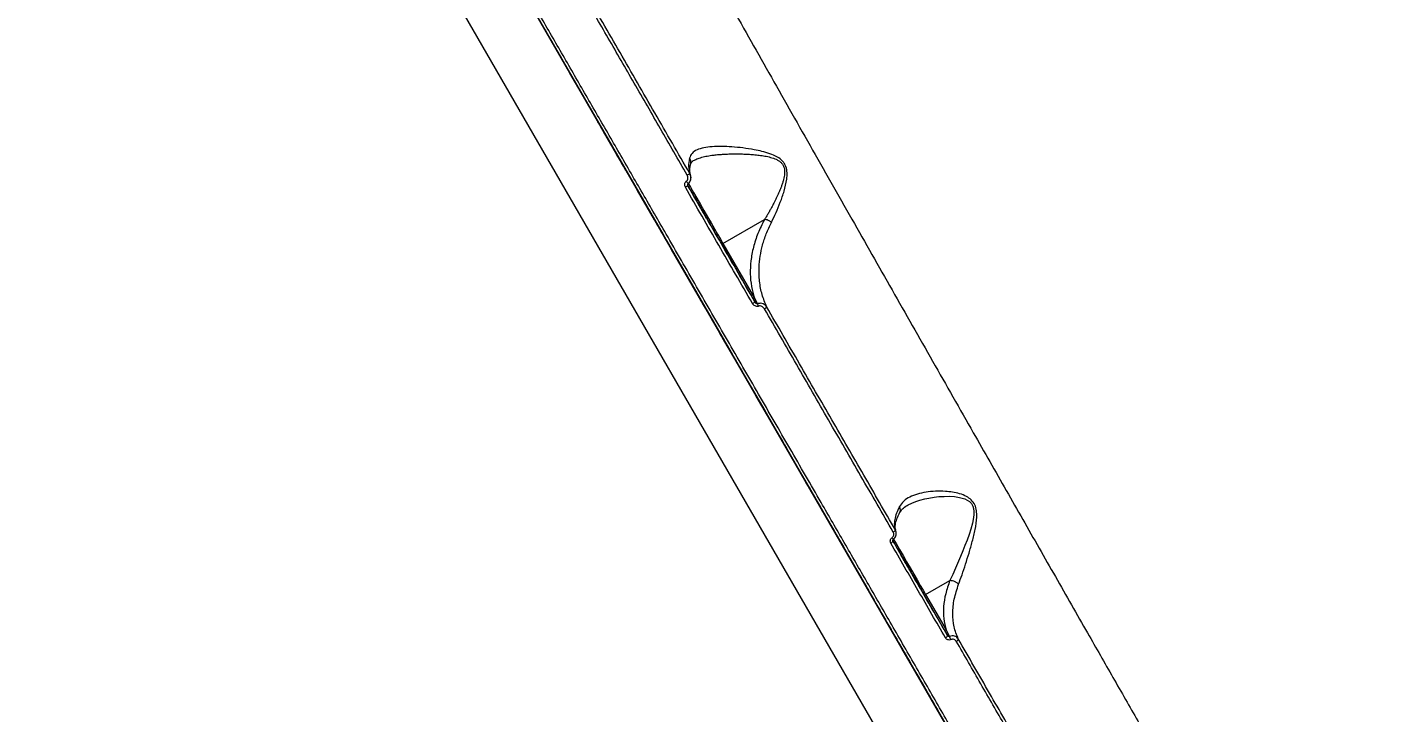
# Model space of a CAD drawing. Header units: millimetres. Extents: x -5713 to 5719, y -6024 to 5481.
# Drawn here: x 1349.4 to 1809.2, y 584.2 to 815.4 of the extents above; entities that cross this region are included whole.
import ezdxf

# ---------------------------------------------------------------- set-up
doc = ezdxf.new("R2010")
doc.units = ezdxf.units.MM
for name, color, linetype in [('DIKOM_ОБЪЕКТ', 7, 'Continuous'), ('DIKOM_РАЗМЕР_ЗОНА', 7, 'Continuous'), ('DIKOM_РАЗМЕР_ОБЪЕКТА', 7, 'Continuous')]:
    doc.layers.add(name, color=color, linetype=linetype)
doc.styles.add('style1', font='arial.ttf', dxfattribs={"width": 0.8})
doc.dimstyles.new('1-50', dxfattribs={"dimtxt": 300, "dimasz": 200, "dimexe": 100, "dimexo": 0, "dimgap": 100, "dimtad": 1, "dimdec": 0, "dimtxsty": 'style1', "dimcen": 0, "dimclrd": 7, "dimclre": 7, "dimadec": 1, "dimazin": 2, "dimtfac": 1, "dimtdec": 0, "dimtmove": 1, "dimatfit": 3, "dimfxl": 0, "dimlwd": 25, "dimlwe": 18, "dimarcsym": 0})

# ---------------------------------------------------------------- blocks, each defined once
blk = doc.blocks.new('*D16')
at = {"layer": 'Defpoints', "color": 0, "transparency": 16777216}
for p in [(2713.82, 2377.67), (-3598.04, -60.3), (-3598.04, -5183.86)]:
    blk.add_point(p, dxfattribs=at)
at = {"layer": 'DIKOM_РАЗМЕР_ОБЪЕКТА', "color": 7, "lineweight": 18, "transparency": 16777216}
for p, q in [((2713.82, 2377.67), (2713.82, -5283.86)), ((-3598.04, -60.3), (-3598.04, -5283.86))]:
    blk.add_line(p, q, dxfattribs=at)
at = {"layer": 'DIKOM_РАЗМЕР_ОБЪЕКТА', "color": 7, "lineweight": 25, "transparency": 16777216}
blk.add_line((2513.82, -5183.86), (-3398.04, -5183.86), dxfattribs=at)
at = {"layer": 'DIKOM_РАЗМЕР_ОБЪЕКТА', "color": 7, "transparency": 16777216}
for points in [[(-3398.04, -5150.53), (-3398.04, -5217.2), (-3598.04, -5183.86)], [(2513.82, -5150.53), (2513.82, -5217.2), (2713.82, -5183.86)]]:
    blk.add_solid(points, dxfattribs=at)
at = {"layer": 'DIKOM_РАЗМЕР_ОБЪЕКТА', "color": 0, "transparency": 16777216, "insert": (-444.93, -4930.59), "char_height": 300, "attachment_point": 5, "style": 'style1'}
blk.add_mtext('6300', dxfattribs=at)
blk = doc.blocks.new('*D15')
at = {"layer": 'Defpoints', "color": 0, "transparency": 16777216}
for p in [(-612.28, 3980.94), (4699.87, 3980.94), (684.19, -2271.39)]:
    blk.add_point(p, dxfattribs=at)
at = {"layer": 'DIKOM_РАЗМЕР_ОБЪЕКТА', "color": 7, "lineweight": 18, "transparency": 16777216}
for p, q in [((-612.28, 3980.94), (4799.87, 3980.94)), ((684.19, -2271.39), (4799.87, -2271.39))]:
    blk.add_line(p, q, dxfattribs=at)
at = {"layer": 'DIKOM_РАЗМЕР_ОБЪЕКТА', "color": 7, "lineweight": 25, "transparency": 16777216}
blk.add_line((4699.87, -2071.39), (4699.87, 3780.94), dxfattribs=at)
at = {"layer": 'DIKOM_РАЗМЕР_ОБЪЕКТА', "color": 7, "transparency": 16777216}
for points in [[(4666.54, 3780.94), (4733.21, 3780.94), (4699.87, 3980.94)], [(4666.54, -2071.39), (4733.21, -2071.39), (4699.87, -2271.39)]]:
    blk.add_solid(points, dxfattribs=at)
at = {"layer": 'DIKOM_РАЗМЕР_ОБЪЕКТА', "color": 0, "transparency": 16777216, "insert": (4446.7, 2209.88), "char_height": 300, "attachment_point": 5, "rotation": 90, "style": 'style1'}
blk.add_mtext('6250', dxfattribs=at)
blk = doc.blocks.new('*D14')
at = {"layer": 'Defpoints', "color": 0, "transparency": 16777216}
for p in [(3820.87, 1133.89), (-5713.04, -129.05), (3820.87, -5924.39)]:
    blk.add_point(p, dxfattribs=at)
at = {"layer": 'DIKOM_РАЗМЕР_ЗОНА', "color": 7, "lineweight": 18, "transparency": 16777216}
for p, q in [((3820.87, 1133.89), (3820.87, -6024.39)), ((-5713.04, -129.05), (-5713.04, -6024.39))]:
    blk.add_line(p, q, dxfattribs=at)
at = {"layer": 'DIKOM_РАЗМЕР_ЗОНА', "color": 7, "lineweight": 25, "transparency": 16777216}
blk.add_line((-5513.04, -5924.39), (3620.87, -5924.39), dxfattribs=at)
at = {"layer": 'DIKOM_РАЗМЕР_ЗОНА', "color": 7, "transparency": 16777216}
for points in [[(-5513.04, -5891.06), (-5513.04, -5957.73), (-5713.04, -5924.39)], [(3620.87, -5891.06), (3620.87, -5957.73), (3820.87, -5924.39)]]:
    blk.add_solid(points, dxfattribs=at)
at = {"layer": 'DIKOM_РАЗМЕР_ЗОНА', "color": 0, "transparency": 16777216, "insert": (-409.5, -5671.22), "char_height": 300, "attachment_point": 5, "style": 'style1'}
blk.add_mtext('9600', dxfattribs=at)
blk = doc.blocks.new('*D13')
at = {"layer": 'Defpoints', "color": 0, "transparency": 16777216}
for p in [(-612.24, 5480.95), (971.69, -4271.39), (5619.37, -4271.39)]:
    blk.add_point(p, dxfattribs=at)
at = {"layer": 'DIKOM_РАЗМЕР_ЗОНА', "color": 7, "lineweight": 18, "transparency": 16777216}
for p, q in [((-612.24, 5480.95), (5719.37, 5480.95)), ((971.69, -4271.39), (5719.37, -4271.39))]:
    blk.add_line(p, q, dxfattribs=at)
at = {"layer": 'DIKOM_РАЗМЕР_ЗОНА', "color": 7, "lineweight": 25, "transparency": 16777216}
blk.add_line((5619.37, 5280.95), (5619.37, -4071.39), dxfattribs=at)
at = {"layer": 'DIKOM_РАЗМЕР_ЗОНА', "color": 7, "transparency": 16777216}
for points in [[(5586.04, 5280.95), (5652.71, 5280.95), (5619.37, 5480.95)], [(5586.04, -4071.39), (5652.71, -4071.39), (5619.37, -4271.39)]]:
    blk.add_solid(points, dxfattribs=at)
at = {"layer": 'DIKOM_РАЗМЕР_ЗОНА', "color": 0, "transparency": 16777216, "insert": (5366.2, 2209.88), "char_height": 300, "attachment_point": 5, "rotation": 90, "style": 'style1'}
blk.add_mtext('9750', dxfattribs=at)

msp = doc.modelspace()

# ---------------------------------------------------------------- linework, layer by layer
at = {"layer": 'DIKOM_ОБЪЕКТ', "color": 7, "linetype": 'Continuous', "lineweight": 15}
for p, q in [((1763.94, 399.05), (1363.94, 1091.87)), ((1345.75, 1081.37), (1745.75, 388.55)), ((1517.18, 826.46), (1563.94, 745.47)), ((1584.14, 742.48), (1598.18, 750.59)), ((1565.06, 743.52), (1583.87, 710.94)), ((1583.51, 742.56), (1594.16, 724.12)), ((1584.14, 742.48), (1594.79, 724.04)), ((1594.16, 724.12), (1594.92, 722.8)), ((1594.79, 724.04), (1595.83, 722.11)), ((1584.33, 710.16), (1584.79, 709.35)), ((1586.37, 706.61), (1632.34, 626.99)), ((1642.59, 645.02), (1642.56, 645.29)), ((1641.51, 642.1), (1641.44, 642.23)), ((1652.54, 624), (1660.72, 628.72)), ((1634.51, 623.24), (1650.96, 594.74)), ((1651.92, 624.08), (1658.8, 612.16)), ((1652.54, 624), (1659.43, 612.08)), ((1658.8, 612.16), (1659.91, 610.24)), ((1659.43, 612.08), (1660.61, 609.88)), ((1651.42, 593.95), (1692.5, 522.8))]:
    msp.add_line(p, q, dxfattribs=at)
at = {"layer": 'DIKOM_ОБЪЕКТ', "color": 7, "linetype": 'Continuous', "lineweight": 15, "flags": 128}
for points in [[(1469.61, 908.86), (1470.6, 907.13), (1475.63, 898.42), (1480.74, 889.57), (1485.93, 880.58), (1491.19, 871.47), (1496.52, 862.24), (1501.92, 852.89), (1507.37, 843.45), (1512.87, 833.92), (1518.42, 824.3), (1524.02, 814.61), (1529.65, 804.85), (1535.32, 795.04), (1541.01, 785.18), (1546.72, 775.29), (1552.45, 765.36), (1558.19, 755.42), (1563.94, 745.47)], [(1628.74, 633.23), (1628.67, 633.35), (1623.24, 642.74), (1617.77, 652.23), (1612.24, 661.81), (1606.66, 671.47), (1601.05, 681.19), (1595.4, 690.98), (1589.72, 700.81), (1584.01, 710.69), (1578.29, 720.6), (1572.56, 730.54), (1566.81, 740.49), (1561.07, 750.44), (1555.32, 760.39), (1549.59, 770.32), (1543.86, 780.24), (1538.16, 790.11), (1532.48, 799.95), (1526.83, 809.74), (1521.22, 819.46)], [(1546.51, 775.66), (1545.56, 777.3), (1544.65, 778.88), (1543.81, 780.34), (1543.06, 781.63), (1542.44, 782.71), (1541.96, 783.54), (1541.65, 784.07), (1541.51, 784.31), (1541.56, 784.23), (1541.78, 783.84), (1542.18, 783.16), (1542.73, 782.2), (1543.42, 781.01), (1544.22, 779.63), (1545.1, 778.1), (1546.03, 776.48), (1546.98, 774.83), (1547.92, 773.22), (1548.8, 771.69), (1549.6, 770.3), (1550.29, 769.11), (1550.84, 768.16), (1551.23, 767.47), (1551.46, 767.09), (1551.5, 767.01), (1551.37, 767.24), (1551.06, 767.78), (1550.58, 768.6), (1549.96, 769.68), (1549.21, 770.98), (1548.37, 772.44), (1547.45, 774.02), (1546.51, 775.66)], [(1572.4, 762.8), (1573.16, 761.5), (1574.21, 759.68), (1575.34, 757.72), (1576.52, 755.67), (1577.73, 753.57), (1578.94, 751.47), (1580.13, 749.42), (1581.27, 747.45), (1582.33, 745.61), (1583.29, 743.94), (1584.14, 742.48)], [(1563.94, 745.46), (1563.35, 746.48), (1562.81, 747.42), (1562.38, 748.17), (1562.08, 748.69), (1561.94, 748.92), (1561.99, 748.84), (1562.21, 748.46), (1562.58, 747.82), (1563.07, 746.97), (1563.64, 745.98), (1564.24, 744.95), (1564.81, 743.96), (1565.3, 743.11), (1565.67, 742.46), (1565.89, 742.09), (1565.93, 742.01), (1565.8, 742.24), (1565.5, 742.76), (1565.07, 743.51), (1564.53, 744.44), (1563.94, 745.46)], [(1563.94, 745.47), (1569.69, 735.51), (1575.43, 725.57), (1581.16, 715.65), (1586.87, 705.75), (1592.56, 695.89), (1598.23, 686.08), (1603.86, 676.32), (1609.45, 666.63), (1615.01, 657.01), (1620.51, 647.48), (1625.96, 638.04), (1631.36, 628.7), (1636.69, 619.46), (1641.95, 610.35), (1647.14, 601.36), (1652.25, 592.51), (1657.27, 583.8)], [(1581.37, 715.27), (1580.42, 716.91), (1579.51, 718.49), (1578.67, 719.95), (1577.92, 721.25), (1577.3, 722.33), (1576.82, 723.15), (1576.51, 723.69), (1576.38, 723.92), (1576.42, 723.84), (1576.65, 723.46), (1577.04, 722.77), (1577.59, 721.82), (1578.28, 720.63), (1579.08, 719.24), (1579.96, 717.71), (1580.9, 716.1), (1581.85, 714.45), (1582.78, 712.83), (1583.66, 711.3), (1584.46, 709.92), (1585.15, 708.73), (1585.7, 707.77), (1586.1, 707.09), (1586.32, 706.7), (1586.36, 706.62), (1586.23, 706.86), (1585.92, 707.39), (1585.44, 708.22), (1584.82, 709.3), (1584.07, 710.59), (1583.23, 712.05), (1582.32, 713.63), (1581.37, 715.27)], [(1615.7, 655.81), (1614.76, 657.45), (1613.85, 659.03), (1613, 660.49), (1612.25, 661.78), (1611.63, 662.86), (1611.16, 663.69), (1610.84, 664.22), (1610.71, 664.46), (1610.75, 664.38), (1610.98, 663.99), (1611.37, 663.31), (1611.92, 662.35), (1612.61, 661.16), (1613.41, 659.78), (1614.29, 658.25), (1615.23, 656.63), (1616.18, 654.99), (1617.11, 653.37), (1617.99, 651.84), (1618.79, 650.45), (1619.48, 649.26), (1620.03, 648.31), (1620.43, 647.62), (1620.65, 647.24), (1620.7, 647.16), (1620.56, 647.39), (1620.25, 647.93), (1619.78, 648.75), (1619.15, 649.83), (1618.41, 651.13), (1617.56, 652.59), (1616.65, 654.17), (1615.7, 655.81)], [(1646.27, 654.05), (1646.65, 654.29), (1647.87, 654.89), (1649.26, 655.44), (1650.64, 655.89), (1652.22, 656.3), (1653.6, 656.59), (1655.39, 656.87), (1657.05, 657.06), (1658.75, 657.16), (1660.49, 657.17), (1662.25, 657.06), (1664.02, 656.8), (1665.75, 656.29), (1666.61, 655.88), (1667.32, 655.39), (1667.97, 654.71), (1668.44, 653.9), (1668.73, 653.02), (1668.86, 652), (1668.85, 651.07), (1668.74, 650.02), (1668.35, 648.06), (1667.81, 646.14), (1667.21, 644.32), (1666.51, 642.38), (1665.81, 640.54), (1665.09, 638.74), (1664.3, 636.83), (1663.63, 635.24), (1662.63, 632.92), (1661.67, 630.75), (1660.73, 628.73), (1660.73, 628.73)], [(1641.51, 642.1), (1641.53, 642.04), (1641.51, 641.96), (1641.45, 641.87), (1641.37, 641.77), (1641.26, 641.66), (1641.12, 641.55), (1640.97, 641.44), (1640.81, 641.34)], [(1641.64, 642.87), (1642.61, 641.2), (1643.74, 639.24), (1644.93, 637.19), (1646.14, 635.09), (1647.35, 632.99), (1648.54, 630.94), (1649.67, 628.97), (1650.73, 627.13), (1651.7, 625.46), (1652.54, 624)], [(1632.34, 626.98), (1631.75, 628.01), (1631.22, 628.94), (1630.78, 629.69), (1630.48, 630.21), (1630.35, 630.44), (1630.39, 630.36), (1630.61, 629.98), (1630.98, 629.34), (1631.48, 628.49), (1632.05, 627.5), (1632.64, 626.47), (1633.21, 625.48), (1633.7, 624.63), (1634.08, 623.98), (1634.29, 623.61), (1634.34, 623.53), (1634.21, 623.76), (1633.91, 624.28), (1633.47, 625.03), (1632.93, 625.96), (1632.34, 626.98)], [(1659.76, 579.51), (1654.77, 588.14), (1649.7, 596.92), (1644.55, 605.84), (1639.33, 614.89), (1639.03, 615.4)], [(1648.46, 599.06), (1647.52, 600.7), (1646.6, 602.28), (1645.76, 603.75), (1645.01, 605.04), (1644.39, 606.12), (1643.91, 606.94), (1643.6, 607.48), (1643.47, 607.72), (1643.51, 607.64), (1643.74, 607.25), (1644.13, 606.56), (1644.68, 605.61), (1645.37, 604.42), (1646.17, 603.03), (1647.05, 601.5), (1647.99, 599.89), (1648.94, 598.24), (1649.87, 596.62), (1650.75, 595.1), (1651.55, 593.71), (1652.24, 592.52), (1652.79, 591.56), (1653.19, 590.88), (1653.41, 590.49), (1653.46, 590.41), (1653.32, 590.65), (1653.01, 591.19), (1652.54, 592.01), (1651.91, 593.09), (1651.17, 594.38), (1650.32, 595.85), (1649.41, 597.43), (1648.46, 599.06)], [(1659.25, 609.4), (1659.41, 609.5), (1659.56, 609.61), (1659.69, 609.73), (1659.8, 609.85), (1659.88, 609.96), (1659.92, 610.07), (1659.93, 610.16), (1659.91, 610.24)], [(1662.88, 608.25), (1663.04, 608.35), (1663.18, 608.45), (1663.31, 608.57), (1663.41, 608.68), (1663.49, 608.79), (1663.54, 608.9), (1663.56, 608.99), (1663.55, 609.07)]]:
    msp.add_lwpolyline(points, dxfattribs=at)
at = {"layer": 'DIKOM_ОБЪЕКТ', "color": 7, "linetype": 'Continuous', "lineweight": 15}
for centre, radius, start, end in [((1528.67, 728.43), 55.54, 38.0318, 39.0914), ((1577.03, 757.47), 9.47, 115.2973, 121.3427), ((1576.98, 752.37), 10.61, 115.9433, 121.3507), ((1592.8, 724.97), 3.04, 295.3269, 314.3041), ((1594.52, 724.4), 0.454, 218.258, 306.3703), ((1547.32, 701.55), 52.68, 22.0365, 22.9697), ((1596.72, 723.34), 3.21, 295.977, 313.895), ((1641.21, 646.2), 1.18, 289.9283, 341.7215), ((1643.66, 644.87), 2.96, 214.1785, 227.7546), ((1659.16, 612.44), 0.454, 218.258, 306.3703), ((1648.9, 604.13), 13.05, 21.0315, 26.1457)]:
    msp.add_arc(centre, radius, start, end, dxfattribs=at)
for points, knots in [([(2161.25, 815.43), (2160.38, 815.91), (2158.65, 816.87), (2155.22, 818.75), (2151.22, 820.95), (2146.6, 823.49), (2141.85, 826.1), (2137.14, 828.69), (2132.63, 831.17), (2127.84, 833.8), (2122.78, 836.58), (2117.45, 839.51), (2111.86, 842.58), (2104.36, 846.71), (2094.65, 852.04), (2082.39, 858.78), (2069.49, 865.86), (2057.89, 872.23), (2047.95, 877.69), (2039.86, 882.13), (2031.63, 886.64), (2023.27, 891.23), (2014.79, 895.87), (2006.22, 900.58), (1996.77, 905.76), (1986.42, 911.43), (1975.14, 917.6), (1963.78, 923.82), (1952.35, 930.08), (1940.88, 936.36), (1929.16, 942.77), (1917.2, 949.31), (1905.01, 955.97), (1892.84, 962.62), (1880.7, 969.25), (1868.6, 975.84), (1855.52, 982.98), (1841.45, 990.65), (1826.42, 998.83), (1811.53, 1006.93), (1796.81, 1014.93), (1780.86, 1023.59), (1763.7, 1032.89), (1745.42, 1042.79), (1727.44, 1052.51), (1715.74, 1058.82), (1709.91, 1061.97)], [0, 0, 0, 0, 0.025176, 0.050246, 0.075209, 0.100066, 0.124817, 0.142987, 0.161064, 0.179046, 0.196935, 0.21473, 0.232431, 0.250038, 0.282696, 0.314938, 0.346764, 0.378175, 0.395939, 0.413567, 0.43106, 0.448418, 0.465639, 0.482725, 0.499676, 0.521074, 0.542261, 0.563236, 0.583999, 0.604551, 0.624891, 0.646178, 0.667264, 0.688149, 0.708834, 0.729318, 0.749601, 0.775048, 0.800265, 0.825253, 0.850012, 0.874541, 0.906095, 0.937523, 0.968825, 1, 1, 1, 1]), ([(1774.81, 382.24), (1774.73, 382.36), (1774.58, 382.62), (1773.52, 384.47), (1771.85, 387.35), (1769.56, 391.33), (1766.66, 396.34), (1763.19, 402.35), (1759.17, 409.31), (1754.63, 417.17), (1749.59, 425.9), (1744.09, 435.44), (1738.14, 445.74), (1731.79, 456.74), (1725.05, 468.42), (1717.96, 480.7), (1710.55, 493.54), (1702.84, 506.89), (1694.87, 520.69), (1686.66, 534.91), (1678.24, 549.49), (1671.15, 561.77), (1665.52, 571.53), (1661.42, 578.63), (1657.29, 585.77), (1653.14, 592.96), (1648.97, 600.18), (1644.79, 607.43), (1639.43, 616.71), (1632.88, 628.06), (1625.12, 641.51), (1616.41, 656.58), (1606.77, 673.28), (1596.2, 691.58), (1585.7, 709.77), (1575.3, 727.79), (1565.77, 744.3), (1557.08, 759.34), (1549.21, 772.97), (1541.37, 786.55), (1533.58, 800.05), (1525.83, 813.47), (1518.15, 826.77), (1509.53, 841.7), (1500.03, 858.16), (1489.71, 876.03), (1479.62, 893.5), (1469.76, 910.59), (1463.41, 921.58), (1460.24, 927.08)], [0, 0, 0, 0, 0.027136, 0.05405, 0.080742, 0.107213, 0.133462, 0.15949, 0.185295, 0.210879, 0.236242, 0.261383, 0.286302, 0.310999, 0.335475, 0.35973, 0.383762, 0.407573, 0.431162, 0.45453, 0.477675, 0.5006, 0.511239, 0.521823, 0.532353, 0.542828, 0.553249, 0.563615, 0.573926, 0.592688, 0.611267, 0.629662, 0.654449, 0.678895, 0.703, 0.726764, 0.750187, 0.768171, 0.786133, 0.804073, 0.821992, 0.83989, 0.857766, 0.875621, 0.900581, 0.925499, 0.950374, 0.975208, 1, 1, 1, 1]), ([(1545.98, 895.16), (1548.55, 890.58), (1553.71, 881.41), (1561.61, 867.37), (1569.63, 853.14), (1577.78, 838.72), (1585.5, 825.05), (1592.79, 812.16), (1599.64, 800.07), (1606.55, 787.86), (1613.54, 775.54), (1620.58, 763.13), (1627.54, 750.86), (1634.43, 738.74), (1641.24, 726.77), (1648.07, 714.75), (1654.93, 702.7), (1661.8, 690.63), (1668.23, 679.34), (1674.23, 668.82), (1679.79, 659.07), (1685.33, 649.34), (1690.85, 639.66), (1696.35, 630.04), (1701.8, 620.48), (1708.32, 609.07), (1715.83, 595.92), (1724.22, 581.23), (1732.4, 566.91), (1739.19, 555.04), (1744.69, 545.43), (1749, 537.89), (1753.2, 530.54), (1757.29, 523.4), (1761.25, 516.47), (1765.08, 509.78), (1769.17, 502.65), (1773.42, 495.21), (1777.77, 487.62), (1781.81, 480.55), (1785.55, 474.02), (1789.21, 467.63), (1792.69, 461.57), (1795.83, 456.08), (1798.46, 451.49), (1799.72, 449.29), (1800.35, 448.19)], [0, 0, 0, 0, 0.024718, 0.049515, 0.074391, 0.099345, 0.124377, 0.144774, 0.16533, 0.186043, 0.206915, 0.227945, 0.249133, 0.269402, 0.289871, 0.31054, 0.331409, 0.352479, 0.373749, 0.391165, 0.408738, 0.426465, 0.444349, 0.462387, 0.480582, 0.498931, 0.528679, 0.558843, 0.589422, 0.620418, 0.638318, 0.656354, 0.674526, 0.692834, 0.711278, 0.729858, 0.748574, 0.773322, 0.798256, 0.823376, 0.848682, 0.874173, 0.905376, 0.936748, 0.968289, 1, 1, 1, 1]), ([(1488.97, 875.31), (1489.06, 875.16), (1492.5, 869.21), (1499.47, 857.12), (1509.9, 839.06), (1520.54, 820.63), (1531.33, 801.94), (1542.21, 783.09), (1553.14, 764.17), (1564.07, 745.24), (1574.99, 726.32), (1585.89, 707.44), (1596.76, 688.61), (1607.57, 669.9), (1618.23, 651.43), (1628.71, 633.27), (1639, 615.45), (1649.09, 597.98), (1657.29, 583.78), (1662.01, 575.59), (1663.55, 572.94)], [0, 0, 0, 0, 0.001599, 0.061791, 0.122025, 0.182563, 0.243471, 0.304309, 0.364879, 0.425491, 0.485967, 0.546403, 0.607157, 0.668119, 0.72896, 0.789389, 0.849778, 0.910265, 0.970881, 1, 1, 1, 1]), ([(2226.74, 842.13), (2220.73, 831.53), (2208.72, 810.33), (2189.49, 779.24), (2169.39, 748.71), (2148.37, 718.81), (2126.58, 689.73), (2104.07, 661.48), (2080.88, 634.08), (2056.88, 607.38), (2031.95, 581.24), (2006.09, 555.71), (1979.32, 530.83), (1951.8, 506.77), (1923.57, 483.54), (1894.83, 461.32), (1865.61, 440.08), (1835.94, 419.87), (1805.72, 400.48), (1785.11, 388.32), (1774.81, 382.24)], [0, 0, 0, 0, 0.056, 0.112, 0.168, 0.224, 0.28, 0.335, 0.39, 0.445, 0.5, 0.556, 0.612, 0.668, 0.724, 0.78, 0.835, 0.89, 0.945, 1, 1, 1, 1]), ([(1572.1, 765.55), (1569.1, 770.75), (1563.12, 781.12), (1554.22, 796.55), (1545.43, 811.78), (1539.65, 821.8), (1536.77, 826.79)], [0, 0, 0, 0, 0.253116, 0.504155, 0.753117, 1, 1, 1, 1]), ([(1572.98, 766.02), (1569.04, 772.86), (1561.15, 786.53), (1549.38, 806.95), (1541.62, 820.4), (1537.73, 827.14)], [0, 0, 0, 0, 0.333508, 0.666487, 1, 1, 1, 1]), ([(1600.5, 749.61), (1601.03, 750.68), (1602.08, 752.84), (1603.54, 756.39), (1604.84, 760.14), (1605.66, 763.49), (1605.86, 766.31), (1605.57, 768.12), (1604.92, 769.44), (1604.02, 770.6), (1602.35, 771.82), (1599.96, 772.82), (1597.32, 773.58), (1594.28, 774.22), (1590.86, 774.74), (1587.17, 775.1), (1583.67, 775.25), (1580.46, 775.18), (1577.62, 774.82), (1575.3, 774.11), (1573.57, 773), (1573.1, 771.83), (1572.86, 771.24)], [0, 0, 0, 0, 0.062088, 0.124008, 0.186324, 0.249624, 0.281701, 0.314325, 0.330748, 0.347247, 0.379845, 0.422682, 0.464833, 0.506517, 0.568907, 0.63115, 0.692704, 0.75438, 0.815729, 0.877014, 0.938319, 1, 1, 1, 1]), ([(1574.21, 770.43), (1574.46, 770.57), (1575.15, 770.96), (1576.53, 771.45), (1578.33, 771.91), (1580.15, 772.21), (1581.93, 772.43), (1583.55, 772.56), (1585.28, 772.66), (1586.97, 772.71), (1588.8, 772.72), (1590.64, 772.69), (1592.58, 772.61), (1594.47, 772.48), (1596.38, 772.28), (1598.3, 772), (1600.22, 771.58), (1601.82, 771.05), (1603.01, 770.41), (1603.81, 769.78), (1604.43, 769), (1604.82, 768.07), (1604.98, 767.07), (1604.97, 766.06), (1604.83, 765.05), (1604.61, 764.06), (1604.32, 763.03), (1603.96, 761.98), (1603.56, 760.94), (1603.14, 759.92), (1602.7, 758.93), (1602.24, 757.94), (1601.77, 756.99), (1601.21, 755.88), (1600.63, 754.79), (1599.98, 753.61), (1599.38, 752.56), (1598.77, 751.53), (1598.38, 750.89), (1598.19, 750.59)], [0, 0, 0, 0, 0.026859, 0.072579, 0.118825, 0.165952, 0.199661, 0.235471, 0.26856, 0.304659, 0.335568, 0.374257, 0.409025, 0.443684, 0.47831, 0.513002, 0.547957, 0.582937, 0.601571, 0.618006, 0.635632, 0.653146, 0.669562, 0.688136, 0.705556, 0.722887, 0.741812, 0.76217, 0.781747, 0.801651, 0.821667, 0.840028, 0.861477, 0.879321, 0.909156, 0.930489, 0.955635, 0.978805, 1, 1, 1, 1]), ([(1572.86, 771.24), (1572.7, 770.28), (1572.37, 768.36), (1572.78, 766.8), (1572.98, 766.02)], [0, 0, 0, 0, 0.499484, 1, 1, 1, 1]), ([(1573.26, 769.4), (1573.28, 769.44), (1573.36, 769.67), (1573.35, 770.12), (1573.22, 770.71), (1572.98, 771.06), (1572.86, 771.24)], [0, 0, 0, 0, 0.07394, 0.374949, 0.688223, 1, 1, 1, 1]), ([(1573.28, 765.37), (1573.16, 765.76), (1572.91, 766.55), (1572.94, 767.91), (1573.17, 768.94), (1573.28, 769.43)], [0, 0, 0, 0, 0.337939, 0.688075, 1, 1, 1, 1]), ([(1573.28, 769.36), (1573.33, 769.53), (1573.43, 769.89), (1573.95, 770.26), (1574.23, 770.46)], [0, 0, 0, 0, 0.470932, 1, 1, 1, 1]), ([(1571.47, 761.43), (1571.39, 761.6), (1571.23, 761.94), (1571.22, 762.51), (1571.39, 763.05), (1571.65, 763.32), (1571.78, 763.46)], [0, 0, 0, 0, 0.250484, 0.50044, 0.750302, 1, 1, 1, 1]), ([(1571.78, 763.46), (1571.92, 763.59), (1572.19, 763.87), (1572.35, 764.44), (1572.34, 765.02), (1572.18, 765.38), (1572.1, 765.55)], [0, 0, 0, 0, 0.249674, 0.499581, 0.749548, 1, 1, 1, 1]), ([(1572.42, 762.65), (1572.61, 762.84), (1572.98, 763.2), (1573.29, 763.92), (1573.4, 764.67), (1573.3, 765.16), (1573.25, 765.4)], [0, 0, 0, 0, 0.25979, 0.512178, 0.758056, 1, 1, 1, 1]), ([(1573.3, 764.23), (1573.3, 764.24), (1573.41, 764.54), (1573.35, 765.2), (1573.1, 765.75), (1572.98, 766.02)], [0, 0, 0, 0, 0.02796, 0.515014, 1, 1, 1, 1]), ([(1594.1, 722.22), (1590.31, 728.79), (1582.77, 741.84), (1575.22, 754.92), (1571.47, 761.43)], [0, 0, 0, 0, 0.503041, 1, 1, 1, 1]), ([(1572.29, 762.01), (1572.27, 762.08), (1572.24, 762.2), (1572.25, 762.39), (1572.32, 762.55), (1572.39, 762.62), (1572.42, 762.65)], [0, 0, 0, 0, 0.281446, 0.540992, 0.775362, 1, 1, 1, 1]), ([(1572.33, 761.93), (1572.67, 761.35), (1573.36, 760.15), (1574.57, 758.06), (1575.9, 755.75), (1577.33, 753.28), (1578.78, 750.77), (1580.18, 748.34), (1581.47, 746.11), (1582.6, 744.14), (1583.21, 743.08), (1583.51, 742.56)], [0, 0, 0, 0, 0.101145, 0.207449, 0.318777, 0.433725, 0.550572, 0.66742, 0.782368, 0.893696, 1, 1, 1, 1]), ([(1594.92, 722.8), (1591.17, 729.31), (1583.65, 742.33), (1576.11, 755.38), (1572.34, 761.91)], [0, 0, 0, 0, 0.499998, 1, 1, 1, 1]), ([(1598.18, 750.59), (1597.39, 749.02), (1595.81, 745.89), (1594.34, 741.2), (1593.48, 736.62), (1593.28, 732.2), (1593.66, 727.96), (1594.41, 725.34), (1594.79, 724.04)], [0, 0, 0, 0, 0.166048, 0.333385, 0.500737, 0.666921, 0.833767, 1, 1, 1, 1]), ([(1598.94, 721.03), (1598.37, 722.41), (1597.24, 725.17), (1596.41, 729.69), (1596.25, 734.05), (1596.66, 738.16), (1597.46, 741.94), (1598.68, 745.76), (1599.89, 748.32), (1600.5, 749.61)], [0, 0, 0, 0, 0.167471, 0.33359, 0.500214, 0.625841, 0.75038, 0.87483, 1, 1, 1, 1]), ([(1598.19, 750.59), (1598.19, 750.59), (1598.19, 750.59), (1598.18, 750.59), (1598.18, 750.59), (1598.18, 750.59)], [0, 0, 0, 0, 0.21027, 0.440334, 1, 1, 1, 1]), ([(1600.5, 749.61), (1600.33, 749.73), (1599.99, 750), (1599.38, 750.3), (1598.76, 750.52), (1598.38, 750.57), (1598.19, 750.59)], [0, 0, 0, 0, 0.245375, 0.499845, 0.754397, 1, 1, 1, 1]), ([(1596.16, 721.32), (1596.06, 721.29), (1595.87, 721.22), (1595.45, 721.22), (1594.96, 721.36), (1594.45, 721.72), (1594.22, 722.06), (1594.1, 722.22)], [0, 0, 0, 0, 0.124083, 0.25156, 0.501236, 0.750964, 1, 1, 1, 1]), ([(1595.83, 722.11), (1595.8, 722.1), (1595.72, 722.09), (1595.55, 722.14), (1595.23, 722.34), (1595.05, 722.61), (1594.92, 722.8)], [0, 0, 0, 0, 0.085742, 0.185055, 0.425385, 1, 1, 1, 1]), ([(1598.94, 721.03), (1598.78, 721.25), (1598.45, 721.71), (1597.68, 722.16), (1596.93, 722.32), (1596.29, 722.27), (1595.99, 722.16), (1595.83, 722.11)], [0, 0, 0, 0, 0.236899, 0.480962, 0.735028, 0.866663, 1, 1, 1, 1]), ([(1598.12, 720.46), (1598.01, 720.62), (1597.79, 720.94), (1597.31, 721.28), (1596.83, 721.42), (1596.44, 721.41), (1596.25, 721.35), (1596.16, 721.32)], [0, 0, 0, 0, 0.248868, 0.49869, 0.748406, 0.87527, 1, 1, 1, 1]), ([(1641.61, 645.09), (1637.98, 651.38), (1630.78, 663.87), (1619.85, 682.81), (1608.98, 701.64), (1601.72, 714.21), (1598.12, 720.46)], [0, 0, 0, 0, 0.255517, 0.507356, 0.755517, 1, 1, 1, 1]), ([(1642.33, 645.83), (1638.79, 651.98), (1631.7, 664.26), (1620.88, 683), (1609.97, 701.92), (1602.62, 714.65), (1598.94, 721.03)], [0, 0, 0, 0, 0.250348, 0.499998, 0.749648, 1, 1, 1, 1]), ([(1663.66, 627.48), (1664.05, 628.54), (1664.83, 630.68), (1666.02, 634.27), (1667.2, 638.02), (1668.32, 641.94), (1669.31, 645.99), (1669.86, 649.49), (1669.78, 652.32), (1669.22, 654.38), (1668, 656.05), (1666.2, 657.28), (1664.02, 658.1), (1661.61, 658.6), (1658.86, 658.9), (1655.82, 658.92), (1652.62, 658.62), (1649.7, 657.99), (1647.15, 656.99), (1645.02, 655.64), (1644.13, 654.34), (1643.69, 653.69)], [0, 0, 0, 0, 0.061279, 0.122845, 0.184224, 0.246257, 0.308922, 0.37222, 0.404458, 0.437078, 0.469836, 0.502353, 0.545111, 0.587521, 0.629568, 0.691753, 0.75367, 0.815742, 0.877106, 0.938681, 1, 1, 1, 1]), ([(1643.69, 653.69), (1643.32, 652.93), (1642.58, 651.4), (1642.04, 649.33), (1641.9, 647.43), (1642.19, 646.36), (1642.33, 645.83)], [0, 0, 0, 0, 0.249418, 0.500917, 0.750586, 1, 1, 1, 1]), ([(1643.82, 651.75), (1643.88, 651.87), (1644, 652.14), (1644.04, 652.63), (1643.96, 653.17), (1643.78, 653.52), (1643.69, 653.69)], [0, 0, 0, 0, 0.212223, 0.466393, 0.732443, 1, 1, 1, 1]), ([(1643.84, 651.72), (1644.09, 652.13), (1644.62, 653), (1645.71, 653.71), (1646.29, 654.09)], [0, 0, 0, 0, 0.469947, 1, 1, 1, 1]), ([(1642.59, 645.21), (1642.47, 645.55), (1642.24, 646.27), (1642.3, 647.71), (1642.74, 649.52), (1643.47, 651.02), (1643.85, 651.79)], [0, 0, 0, 0, 0.217116, 0.455306, 0.717422, 1, 1, 1, 1]), ([(1641.21, 643.21), (1641.34, 643.33), (1641.6, 643.58), (1641.79, 644.09), (1641.82, 644.62), (1641.68, 644.93), (1641.61, 645.09)], [0, 0, 0, 0, 0.249997, 0.499968, 0.749654, 1, 1, 1, 1]), ([(1641.67, 642.68), (1641.85, 642.85), (1642.21, 643.18), (1642.53, 643.85), (1642.68, 644.48), (1642.61, 644.87), (1642.59, 645.02)], [0, 0, 0, 0, 0.27376, 0.549023, 0.825522, 1, 1, 1, 1]), ([(1642.61, 645.03), (1642.61, 645.03), (1642.62, 645.32), (1642.48, 645.58), (1642.33, 645.83)], [0, 0, 0, 0, 0.007115, 1, 1, 1, 1]), ([(1640.81, 641.34), (1640.74, 641.49), (1640.6, 641.81), (1640.63, 642.34), (1640.82, 642.84), (1641.08, 643.09), (1641.21, 643.21)], [0, 0, 0, 0, 0.250374, 0.500045, 0.750007, 1, 1, 1, 1]), ([(1659.25, 609.4), (1656.19, 614.68), (1650.13, 625.19), (1643.9, 635.98), (1640.81, 641.34)], [0, 0, 0, 0, 0.503199, 1, 1, 1, 1]), ([(1641.44, 642.23), (1641.55, 642.05), (1642.01, 641.24), (1642.97, 639.57), (1644.3, 637.27), (1645.73, 634.8), (1647.18, 632.29), (1648.58, 629.86), (1649.87, 627.63), (1651, 625.66), (1651.62, 624.6), (1651.92, 624.08)], [0, 0, 0, 0, 0.034474, 0.148662, 0.268248, 0.391722, 0.517237, 0.642752, 0.766227, 0.885812, 1, 1, 1, 1]), ([(1641.48, 642.18), (1641.47, 642.22), (1641.45, 642.31), (1641.48, 642.44), (1641.55, 642.57), (1641.63, 642.64), (1641.67, 642.68)], [0, 0, 0, 0, 0.239267, 0.483947, 0.736329, 1, 1, 1, 1]), ([(1659.91, 610.24), (1656.89, 615.48), (1650.83, 625.96), (1644.62, 636.72), (1641.51, 642.1)], [0, 0, 0, 0, 0.499998, 1, 1, 1, 1]), ([(1660.72, 628.72), (1660.2, 627.24), (1659.15, 624.28), (1658.52, 619.97), (1658.52, 615.85), (1659.12, 613.33), (1659.43, 612.08)], [0, 0, 0, 0, 0.251243, 0.501752, 0.751834, 1, 1, 1, 1]), ([(1660.73, 628.73), (1660.73, 628.73), (1660.73, 628.73), (1660.72, 628.72), (1660.72, 628.72)], [0, 0, 0, 0, 0.456247, 1, 1, 1, 1]), ([(1663.66, 627.48), (1663.55, 627.59), (1663.33, 627.83), (1662.79, 628.22), (1662.08, 628.55), (1661.31, 628.73), (1660.9, 628.73), (1660.73, 628.73)], [0, 0, 0, 0, 0.162133, 0.320332, 0.605351, 0.83346, 1, 1, 1, 1]), ([(1663.55, 609.07), (1663.02, 610.41), (1661.97, 613.11), (1661.58, 617.66), (1662.01, 622.47), (1663.11, 625.81), (1663.66, 627.48)], [0, 0, 0, 0, 0.249353, 0.498602, 0.749596, 1, 1, 1, 1]), ([(1661.08, 608.81), (1660.9, 608.76), (1660.55, 608.65), (1660.01, 608.74), (1659.55, 608.99), (1659.35, 609.26), (1659.25, 609.4)], [0, 0, 0, 0, 0.250039, 0.49993, 0.749887, 1, 1, 1, 1]), ([(1660.61, 609.88), (1660.58, 609.87), (1660.52, 609.86), (1660.39, 609.86), (1660.22, 609.91), (1660.04, 610.05), (1659.95, 610.17), (1659.91, 610.24)], [0, 0, 0, 0, 0.109704, 0.222635, 0.463364, 0.725074, 1, 1, 1, 1]), ([(1663.55, 609.07), (1663.39, 609.27), (1663.08, 609.68), (1662.34, 610.04), (1661.48, 610.14), (1660.9, 609.97), (1660.61, 609.88)], [0, 0, 0, 0, 0.247142, 0.496125, 0.747338, 1, 1, 1, 1]), ([(1662.88, 608.25), (1662.78, 608.38), (1662.59, 608.65), (1662.13, 608.89), (1661.6, 608.97), (1661.25, 608.87), (1661.08, 608.81)], [0, 0, 0, 0, 0.250108, 0.500011, 0.749899, 1, 1, 1, 1]), ([(1703.23, 538.33), (1700.64, 542.82), (1695.49, 551.75), (1687.49, 565.6), (1679.4, 579.63), (1671.21, 593.81), (1665.65, 603.45), (1662.88, 608.25)], [0, 0, 0, 0, 0.204931, 0.407396, 0.607396, 0.804931, 1, 1, 1, 1]), ([(1703.81, 539.31), (1700.64, 544.8), (1694.31, 555.77), (1684.36, 573), (1674.14, 590.71), (1667.08, 602.94), (1663.55, 609.07)], [0, 0, 0, 0, 0.25053, 0.500271, 0.749837, 1, 1, 1, 1])]:
    msp.add_open_spline(points, degree=3, knots=knots, dxfattribs=at)
for points in [[(1579.61, 749.32), (1579.58, 749.38), (1579.51, 749.49), (1578.99, 750.39), (1578.25, 751.68), (1577.36, 753.21), (1576.48, 754.75), (1575.73, 756.03), (1575.21, 756.94), (1575.15, 757.05), (1575.11, 757.11)], [(1575.11, 757.11), (1575.15, 757.05), (1575.21, 756.94), (1575.73, 756.03), (1576.48, 754.75), (1577.36, 753.21), (1578.25, 751.68), (1578.99, 750.39), (1579.51, 749.49), (1579.58, 749.38), (1579.61, 749.32)], [(1583.51, 742.56), (1583.54, 742.52), (1583.61, 742.44), (1583.77, 742.39), (1583.96, 742.4), (1584.08, 742.45), (1584.14, 742.48)], [(1648.02, 630.84), (1647.98, 630.9), (1647.92, 631.01), (1647.4, 631.91), (1646.65, 633.2), (1645.77, 634.73), (1644.88, 636.27), (1644.14, 637.55), (1643.62, 638.46), (1643.55, 638.57), (1643.52, 638.63)], [(1643.52, 638.63), (1643.55, 638.57), (1643.62, 638.46), (1644.14, 637.55), (1644.88, 636.27), (1645.77, 634.73), (1646.65, 633.2), (1647.4, 631.91), (1647.92, 631.01), (1647.98, 630.9), (1648.02, 630.84)], [(1651.92, 624.08), (1651.95, 624.04), (1652.01, 623.96), (1652.17, 623.91), (1652.36, 623.92), (1652.48, 623.97), (1652.54, 624)]]:
    msp.add_open_spline(points, degree=3, dxfattribs=at)

# ---------------------------------------------------------------- dimensions: what is measured, and where the dimension line sits
at = {"layer": 'DIKOM_РАЗМЕР_ЗОНА'}
dim = msp.add_linear_dim(base=(5619.37, -4271.39), p1=(-612.24, 5480.95), p2=(971.69, -4271.39), angle=90, text='9750', dimstyle='1-50', override={"dimscale": 1, "dimtix": 0, "dimtofl": 1, "dimtmove": 1, "dimatfit": 3}, dxfattribs=at)
dim.commit()
dim.dimension.update_dxf_attribs({"geometry": '*D13', "text_midpoint": (5619.37, 2209.88), "dimtype": 160})
dim = msp.add_linear_dim(base=(3820.87, -5924.39), p1=(-5713.04, -129.05), p2=(3820.87, 1133.89), text='9600', dimstyle='1-50', override={"dimscale": 1, "dimtix": 0, "dimtofl": 1, "dimtmove": 1, "dimatfit": 3}, dxfattribs=at)
dim.commit()
dim.dimension.update_dxf_attribs({"geometry": '*D14', "text_midpoint": (-409.5, -5924.39), "dimtype": 160})
at = {"layer": 'DIKOM_РАЗМЕР_ОБЪЕКТА'}
dim = msp.add_linear_dim(base=(4699.87, 3980.94), p1=(684.19, -2271.39), p2=(-612.28, 3980.94), angle=90, text='6250', dimstyle='1-50', override={"dimscale": 1, "dimtix": 0, "dimtofl": 1, "dimtmove": 1, "dimatfit": 3}, dxfattribs=at)
dim.commit()
dim.dimension.update_dxf_attribs({"geometry": '*D15', "text_midpoint": (4699.87, 2209.88), "dimtype": 160})
dim = msp.add_linear_dim(base=(-3598.04, -5183.86), p1=(2713.82, 2377.67), p2=(-3598.04, -60.3), text='6300', dimstyle='1-50', override={"dimscale": 1, "dimtix": 0, "dimtofl": 1, "dimtmove": 1, "dimatfit": 3}, dxfattribs=at)
dim.commit()
dim.dimension.update_dxf_attribs({"geometry": '*D16', "text_midpoint": (-444.93, -5183.86), "dimtype": 160})

doc.saveas('drawing.dxf')
